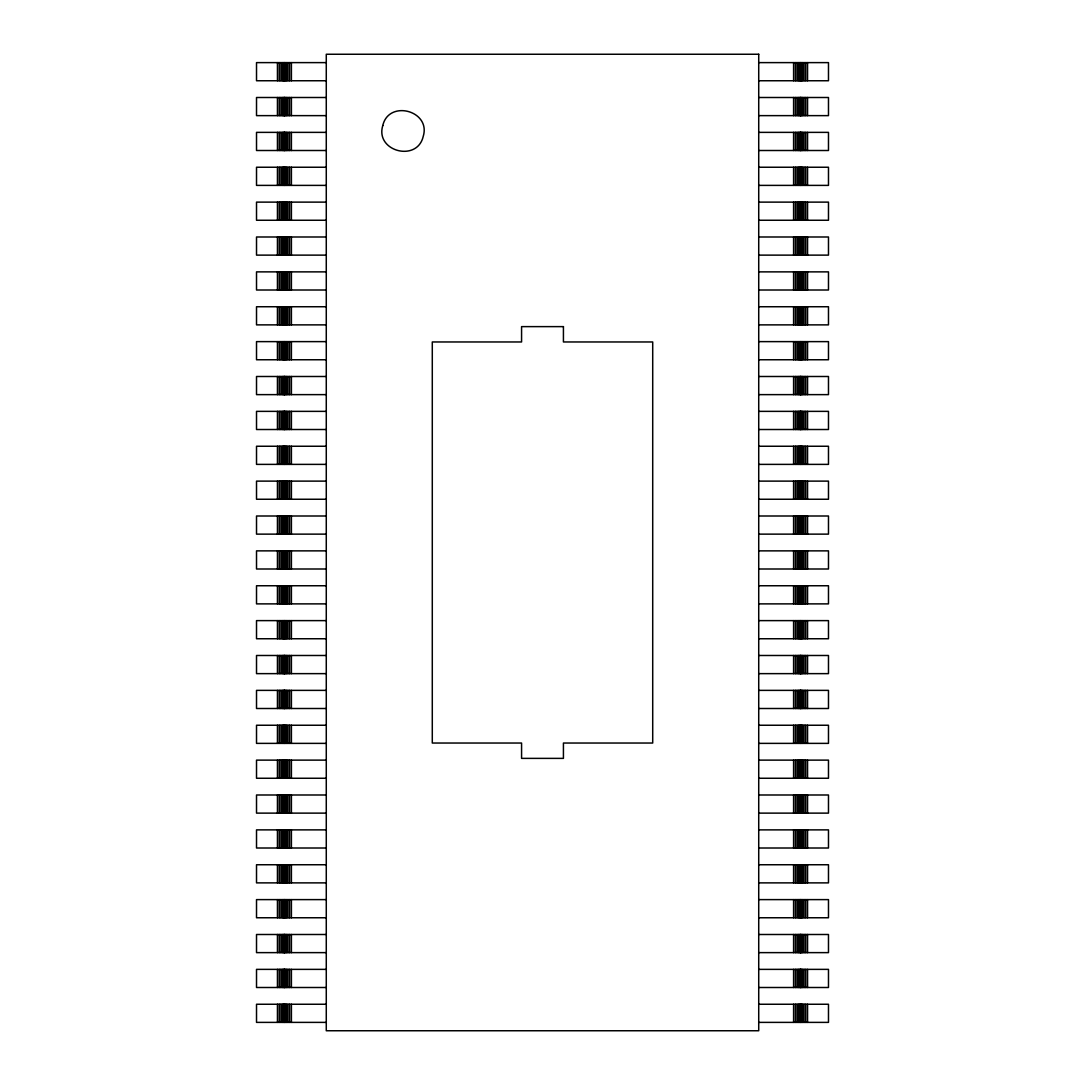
<?xml version="1.0" encoding="UTF-8"?>
<svg xmlns="http://www.w3.org/2000/svg" width="1085" height="1085" viewBox="0 0 1085 1085"><rect width="100%" height="100%" fill="white"/><g stroke="black" fill="none" stroke-linecap="round" stroke-linejoin="round"><path stroke-width="1.5" d="M326.273 62.618L256.521 62.618L256.521 80.751L326.273 80.751M758.727 62.618L828.479 62.618L828.479 80.751L758.727 80.751M326.273 97.501L256.521 97.501L256.521 115.634L326.273 115.634M758.727 97.501L828.479 97.501L828.479 115.634L758.727 115.634M326.273 132.37L256.521 132.37L256.521 150.503L326.273 150.503M758.727 132.37L828.479 132.37L828.479 150.503L758.727 150.503M326.273 167.239L256.521 167.239L256.521 185.386L326.273 185.386M758.727 167.239L828.479 167.239L828.479 185.386L758.727 185.386M326.273 202.122L256.521 202.122L256.521 220.255L326.273 220.255M758.727 202.122L828.479 202.122L828.479 220.255L758.727 220.255M326.273 236.991L256.521 236.991L256.521 255.124L326.273 255.124M758.727 236.991L828.479 236.991L828.479 255.124L758.727 255.124M326.273 271.874L256.521 271.874L256.521 290.007L326.273 290.007M758.727 271.874L828.479 271.874L828.479 290.007L758.727 290.007M326.273 306.743L256.521 306.743L256.521 324.876L326.273 324.876M758.727 306.743L828.479 306.743L828.479 324.876L758.727 324.876M326.273 341.626L256.521 341.626L256.521 359.759L326.273 359.759M758.727 341.626L828.479 341.626L828.479 359.759L758.727 359.759M326.273 376.495L256.521 376.495L256.521 394.628L326.273 394.628M758.727 376.495L828.479 376.495L828.479 394.628L758.727 394.628M326.273 411.364L256.521 411.364L256.521 429.511L326.273 429.511M758.727 411.364L828.479 411.364L828.479 429.511L758.727 429.511M326.273 446.247L256.521 446.247L256.521 464.38L326.273 464.38M758.727 446.247L828.479 446.247L828.479 464.38L758.727 464.38M326.273 481.116L256.521 481.116L256.521 499.249L326.273 499.249M758.727 481.116L828.479 481.116L828.479 499.249L758.727 499.249M326.273 515.999L256.521 515.999L256.521 534.132L326.273 534.132M758.727 515.999L828.479 515.999L828.479 534.132L758.727 534.132M326.273 550.868L256.521 550.868L256.521 569.001L326.273 569.001M758.727 550.868L828.479 550.868L828.479 569.001L758.727 569.001M326.273 585.751L256.521 585.751L256.521 603.884L326.273 603.884M758.727 585.751L828.479 585.751L828.479 603.884L758.727 603.884M326.273 620.62L256.521 620.62L256.521 638.753L326.273 638.753M758.727 620.62L828.479 620.62L828.479 638.753L758.727 638.753M326.273 655.489L256.521 655.489L256.521 673.636L326.273 673.636M758.727 655.489L828.479 655.489L828.479 673.636L758.727 673.636M326.273 690.372L256.521 690.372L256.521 708.505L326.273 708.505M758.727 690.372L828.479 690.372L828.479 708.505L758.727 708.505M326.273 725.241L256.521 725.241L256.521 743.374L326.273 743.374M758.727 725.241L828.479 725.241L828.479 743.374L758.727 743.374M326.273 760.124L256.521 760.124L256.521 778.257L326.273 778.257M758.727 760.124L828.479 760.124L828.479 778.257L758.727 778.257M326.273 794.993L256.521 794.993L256.521 813.126L326.273 813.126M758.727 794.993L828.479 794.993L828.479 813.126L758.727 813.126M326.273 829.876L256.521 829.876L256.521 848.009L326.273 848.009M758.727 829.876L828.479 829.876L828.479 848.009L758.727 848.009M326.273 864.745L256.521 864.745L256.521 882.878L326.273 882.878M758.727 864.745L828.479 864.745L828.479 882.878L758.727 882.878M326.273 899.614L256.521 899.614L256.521 917.761L326.273 917.761M758.727 899.614L828.479 899.614L828.479 917.761L758.727 917.761M326.273 934.497L256.521 934.497L256.521 952.63L326.273 952.63M758.727 934.497L828.479 934.497L828.479 952.63L758.727 952.63M326.273 969.366L256.521 969.366L256.521 987.499L326.273 987.499M758.727 969.366L828.479 969.366L828.479 987.499L758.727 987.499M326.273 1004.249L256.521 1004.249L256.521 1022.382L326.273 1022.382M758.727 1004.249L828.479 1004.249L828.479 1022.382L758.727 1022.382M807.552 62.618L807.552 80.751M807.552 97.501L807.552 115.634M807.552 132.37L807.552 150.503M807.552 167.239L807.552 185.386M807.552 202.122L807.552 220.255M807.552 236.991L807.552 255.124M807.552 271.874L807.552 290.007M807.552 306.743L807.552 324.876M807.552 341.626L807.552 359.759M807.552 376.495L807.552 394.628M807.552 411.364L807.552 429.511M807.552 446.247L807.552 464.38M807.552 481.116L807.552 499.249M807.552 515.999L807.552 534.132M807.552 550.868L807.552 569.001M807.552 585.751L807.552 603.884M807.552 620.62L807.552 638.753M807.552 655.489L807.552 673.636M807.552 690.372L807.552 708.505M807.552 725.241L807.552 743.374M807.552 760.124L807.552 778.257M807.552 794.993L807.552 813.126M807.552 829.876L807.552 848.009M807.552 864.745L807.552 882.878M807.552 899.614L807.552 917.761M807.552 934.497L807.552 952.63M807.552 969.366L807.552 987.499M807.552 1004.249L807.552 1022.382M805.748 62.618L805.748 80.751M805.748 97.501L805.748 115.634M805.748 132.37L805.748 150.503M805.748 167.239L805.748 185.386M805.748 202.122L805.748 220.255M805.748 236.991L805.748 255.124M805.748 271.874L805.748 290.007M805.748 306.743L805.748 324.876M805.748 341.626L805.748 359.759M805.748 376.495L805.748 394.628M805.748 411.364L805.748 429.511M805.748 446.247L805.748 464.38M805.748 481.116L805.748 499.249M805.748 515.999L805.748 534.132M805.748 550.868L805.748 569.001M805.748 585.751L805.748 603.884M805.748 620.62L805.748 638.753M805.748 655.489L805.748 673.636M805.748 690.372L805.748 708.505M805.748 725.241L805.748 743.374M805.748 760.124L805.748 778.257M805.748 794.993L805.748 813.126M805.748 829.876L805.748 848.009M805.748 864.745L805.748 882.878M805.748 899.614L805.748 917.761M805.748 934.497L805.748 952.63M805.748 969.366L805.748 987.499M805.748 1004.249L805.748 1022.382M804.066 62.618L804.066 80.751M804.066 97.501L804.066 115.634M804.066 132.37L804.066 150.503M804.066 167.239L804.066 185.386M804.066 202.122L804.066 220.255M804.066 236.991L804.066 255.124M804.066 271.874L804.066 290.007M804.066 306.743L804.066 324.876M804.066 341.626L804.066 359.759M804.066 376.495L804.066 394.628M804.066 411.364L804.066 429.511M804.066 446.247L804.066 464.38M804.066 481.116L804.066 499.249M804.066 515.999L804.066 534.132M804.066 550.868L804.066 569.001M804.066 585.751L804.066 603.884M804.066 620.62L804.066 638.753M804.066 655.489L804.066 673.636M804.066 690.372L804.066 708.505M804.066 725.241L804.066 743.374M804.066 760.124L804.066 778.257M804.066 794.993L804.066 813.126M804.066 829.876L804.066 848.009M804.066 864.745L804.066 882.878M804.066 899.614L804.066 917.761M804.066 934.497L804.066 952.63M804.066 969.366L804.066 987.499M804.066 1004.249L804.066 1022.382M802.615 62.618L802.615 80.751M802.615 97.501L802.615 115.634M802.615 132.37L802.615 150.503M802.615 167.239L802.615 185.386M802.615 202.122L802.615 220.255M802.615 236.991L802.615 255.124M802.615 271.874L802.615 290.007M802.615 306.743L802.615 324.876M802.615 341.626L802.615 359.759M802.615 376.495L802.615 394.628M802.615 411.364L802.615 429.511M802.615 446.247L802.615 464.38M802.615 481.116L802.615 499.249M802.615 515.999L802.615 534.132M802.615 550.868L802.615 569.001M802.615 585.751L802.615 603.884M802.615 620.62L802.615 638.753M802.615 655.489L802.615 673.636M802.615 690.372L802.615 708.505M802.615 725.241L802.615 743.374M802.615 760.124L802.615 778.257M802.615 794.993L802.615 813.126M802.615 829.876L802.615 848.009M802.615 864.745L802.615 882.878M802.615 899.614L802.615 917.761M802.615 934.497L802.615 952.63M802.615 969.366L802.615 987.499M802.615 1004.249L802.615 1022.382M801.503 62.618L801.503 80.751M801.503 97.501L801.503 115.634M801.503 132.37L801.503 150.503M801.503 167.239L801.503 185.386M801.503 202.122L801.503 220.255M801.503 236.991L801.503 255.124M801.503 271.874L801.503 290.007M801.503 306.743L801.503 324.876M801.503 341.626L801.503 359.759M801.503 376.495L801.503 394.628M801.503 411.364L801.503 429.511M801.503 446.247L801.503 464.38M801.503 481.116L801.503 499.249M801.503 515.999L801.503 534.132M801.503 550.868L801.503 569.001M801.503 585.751L801.503 603.884M801.503 620.62L801.503 638.753M801.503 655.489L801.503 673.636M801.503 690.372L801.503 708.505M801.503 725.241L801.503 743.374M801.503 760.124L801.503 778.257M801.503 794.993L801.503 813.126M801.503 829.876L801.503 848.009M801.503 864.745L801.503 882.878M801.503 899.614L801.503 917.761M801.503 934.497L801.503 952.63M801.503 969.366L801.503 987.499M801.503 1004.249L801.503 1022.382M800.811 62.618L800.811 80.751M800.811 97.501L800.811 115.634M800.811 132.37L800.811 150.503M800.811 167.239L800.811 185.386M800.811 202.122L800.811 220.255M800.811 236.991L800.811 255.124M800.811 271.874L800.811 290.007M800.811 306.743L800.811 324.876M800.811 341.626L800.811 359.759M800.811 376.495L800.811 394.628M800.811 411.364L800.811 429.511M800.811 446.247L800.811 464.38M800.811 481.116L800.811 499.249M800.811 515.999L800.811 534.132M800.811 550.868L800.811 569.001M800.811 585.751L800.811 603.884M800.811 620.62L800.811 638.753M800.811 655.489L800.811 673.636M800.811 690.372L800.811 708.505M800.811 725.241L800.811 743.374M800.811 760.124L800.811 778.257M800.811 794.993L800.811 813.126M800.811 829.876L800.811 848.009M800.811 864.745L800.811 882.878M800.811 899.614L800.811 917.761M800.811 934.497L800.811 952.63M800.811 969.366L800.811 987.499M800.811 1004.249L800.811 1022.382M800.581 62.618L800.581 80.751M800.581 97.501L800.581 115.634M800.581 132.37L800.581 150.503M800.581 167.239L800.581 185.386M800.581 202.122L800.581 220.255M800.581 236.991L800.581 255.124M800.581 271.874L800.581 290.007M800.581 306.743L800.581 324.876M800.581 341.626L800.581 359.759M800.581 376.495L800.581 394.628M800.581 411.364L800.581 429.511M800.581 446.247L800.581 464.38M800.581 481.116L800.581 499.249M800.581 515.999L800.581 534.132M800.581 550.868L800.581 569.001M800.581 585.751L800.581 603.884M800.581 620.62L800.581 638.753M800.581 655.489L800.581 673.636M800.581 690.372L800.581 708.505M800.581 725.241L800.581 743.374M800.581 760.124L800.581 778.257M800.581 794.993L800.581 813.126M800.581 829.876L800.581 848.009M800.581 864.745L800.581 882.878M800.581 899.614L800.581 917.761M800.581 934.497L800.581 952.63M800.581 969.366L800.581 987.499M800.581 1004.249L800.581 1022.382M800.337 62.618L800.337 80.751M800.337 97.501L800.337 115.634M800.337 132.37L800.337 150.503M800.337 167.239L800.337 185.386M800.337 202.122L800.337 220.255M800.337 236.991L800.337 255.124M800.337 271.874L800.337 290.007M800.337 306.743L800.337 324.876M800.337 341.626L800.337 359.759M800.337 376.495L800.337 394.628M800.337 411.364L800.337 429.511M800.337 446.247L800.337 464.38M800.337 481.116L800.337 499.249M800.337 515.999L800.337 534.132M800.337 550.868L800.337 569.001M800.337 585.751L800.337 603.884M800.337 620.62L800.337 638.753M800.337 655.489L800.337 673.636M800.337 690.372L800.337 708.505M800.337 725.241L800.337 743.374M800.337 760.124L800.337 778.257M800.337 794.993L800.337 813.126M800.337 829.876L800.337 848.009M800.337 864.745L800.337 882.878M800.337 899.614L800.337 917.761M800.337 934.497L800.337 952.63M800.337 969.366L800.337 987.499M800.337 1004.249L800.337 1022.382M799.645 62.618L799.645 80.751M799.645 97.501L799.645 115.634M799.645 132.37L799.645 150.503M799.645 167.239L799.645 185.386M799.645 202.122L799.645 220.255M799.645 236.991L799.645 255.124M799.645 271.874L799.645 290.007M799.645 306.743L799.645 324.876M799.645 341.626L799.645 359.759M799.645 376.495L799.645 394.628M799.645 411.364L799.645 429.511M799.645 446.247L799.645 464.38M799.645 481.116L799.645 499.249M799.645 515.999L799.645 534.132M799.645 550.868L799.645 569.001M799.645 585.751L799.645 603.884M799.645 620.62L799.645 638.753M799.645 655.489L799.645 673.636M799.645 690.372L799.645 708.505M799.645 725.241L799.645 743.374M799.645 760.124L799.645 778.257M799.645 794.993L799.645 813.126M799.645 829.876L799.645 848.009M799.645 864.745L799.645 882.878M799.645 899.614L799.645 917.761M799.645 934.497L799.645 952.63M799.645 969.366L799.645 987.499M799.645 1004.249L799.645 1022.382M798.533 62.618L798.533 80.751M798.533 97.501L798.533 115.634M798.533 132.37L798.533 150.503M798.533 167.239L798.533 185.386M798.533 202.122L798.533 220.255M798.533 236.991L798.533 255.124M798.533 271.874L798.533 290.007M798.533 306.743L798.533 324.876M798.533 341.626L798.533 359.759M798.533 376.495L798.533 394.628M798.533 411.364L798.533 429.511M798.533 446.247L798.533 464.38M798.533 481.116L798.533 499.249M798.533 515.999L798.533 534.132M798.533 550.868L798.533 569.001M798.533 585.751L798.533 603.884M798.533 620.62L798.533 638.753M798.533 655.489L798.533 673.636M798.533 690.372L798.533 708.505M798.533 725.241L798.533 743.374M798.533 760.124L798.533 778.257M798.533 794.993L798.533 813.126M798.533 829.876L798.533 848.009M798.533 864.745L798.533 882.878M798.533 899.614L798.533 917.761M798.533 934.497L798.533 952.63M798.533 969.366L798.533 987.499M798.533 1004.249L798.533 1022.382M797.082 62.618L797.082 80.751M797.082 97.501L797.082 115.634M797.082 132.37L797.082 150.503M797.082 167.239L797.082 185.386M797.082 202.122L797.082 220.255M797.082 236.991L797.082 255.124M797.082 271.874L797.082 290.007M797.082 306.743L797.082 324.876M797.082 341.626L797.082 359.759M797.082 376.495L797.082 394.628M797.082 411.364L797.082 429.511M797.082 446.247L797.082 464.38M797.082 481.116L797.082 499.249M797.082 515.999L797.082 534.132M797.082 550.868L797.082 569.001M797.082 585.751L797.082 603.884M797.082 620.62L797.082 638.753M797.082 655.489L797.082 673.636M797.082 690.372L797.082 708.505M797.082 725.241L797.082 743.374M797.082 760.124L797.082 778.257M797.082 794.993L797.082 813.126M797.082 829.876L797.082 848.009M797.082 864.745L797.082 882.878M797.082 899.614L797.082 917.761M797.082 934.497L797.082 952.63M797.082 969.366L797.082 987.499M797.082 1004.249L797.082 1022.382M795.4 62.618L795.4 80.751M795.4 97.501L795.4 115.634M795.4 132.37L795.4 150.503M795.4 167.239L795.4 185.386M795.4 202.122L795.4 220.255M795.4 236.991L795.4 255.124M795.4 271.874L795.4 290.007M795.4 306.743L795.4 324.876M795.4 341.626L795.4 359.759M795.4 376.495L795.4 394.628M795.4 411.364L795.4 429.511M795.4 446.247L795.4 464.38M795.4 481.116L795.4 499.249M795.4 515.999L795.4 534.132M795.4 550.868L795.4 569.001M795.4 585.751L795.4 603.884M795.4 620.62L795.4 638.753M795.4 655.489L795.4 673.636M795.4 690.372L795.4 708.505M795.4 725.241L795.4 743.374M795.4 760.124L795.4 778.257M795.4 794.993L795.4 813.126M795.4 829.876L795.4 848.009M795.4 864.745L795.4 882.878M795.4 899.614L795.4 917.761M795.4 934.497L795.4 952.63M795.4 969.366L795.4 987.499M795.4 1004.249L795.4 1022.382M793.596 62.618L793.596 80.751M793.596 97.501L793.596 115.634M793.596 132.37L793.596 150.503M793.596 167.239L793.596 185.386M793.596 202.122L793.596 220.255M793.596 236.991L793.596 255.124M793.596 271.874L793.596 290.007M793.596 306.743L793.596 324.876M793.596 341.626L793.596 359.759M793.596 376.495L793.596 394.628M793.596 411.364L793.596 429.511M793.596 446.247L793.596 464.38M793.596 481.116L793.596 499.249M793.596 515.999L793.596 534.132M793.596 550.868L793.596 569.001M793.596 585.751L793.596 603.884M793.596 620.62L793.596 638.753M793.596 655.489L793.596 673.636M793.596 690.372L793.596 708.505M793.596 725.241L793.596 743.374M793.596 760.124L793.596 778.257M793.596 794.993L793.596 813.126M793.596 829.876L793.596 848.009M793.596 864.745L793.596 882.878M793.596 899.614L793.596 917.761M793.596 934.497L793.596 952.63M793.596 969.366L793.596 987.499M793.596 1004.249L793.596 1022.382M291.404 62.618L291.404 80.751M291.404 97.501L291.404 115.634M291.404 132.37L291.404 150.503M291.404 167.239L291.404 185.386M291.404 202.122L291.404 220.255M291.404 236.991L291.404 255.124M291.404 271.874L291.404 290.007M291.404 306.743L291.404 324.876M291.404 341.626L291.404 359.759M291.404 376.495L291.404 394.628M291.404 411.364L291.404 429.511M291.404 446.247L291.404 464.38M291.404 481.116L291.404 499.249M291.404 515.999L291.404 534.132M291.404 550.868L291.404 569.001M291.404 585.751L291.404 603.884M291.404 620.62L291.404 638.753M291.404 655.489L291.404 673.636M291.404 690.372L291.404 708.505M291.404 725.241L291.404 743.374M291.404 760.124L291.404 778.257M291.404 794.993L291.404 813.126M291.404 829.876L291.404 848.009M291.404 864.745L291.404 882.878M291.404 899.614L291.404 917.761M291.404 934.497L291.404 952.63M291.404 969.366L291.404 987.499M291.404 1004.249L291.404 1022.382M289.6 62.618L289.6 80.751M289.6 97.501L289.6 115.634M289.6 132.37L289.6 150.503M289.6 167.239L289.6 185.386M289.6 202.122L289.6 220.255M289.6 236.991L289.6 255.124M289.6 271.874L289.6 290.007M289.6 306.743L289.6 324.876M289.6 341.626L289.6 359.759M289.6 376.495L289.6 394.628M289.6 411.364L289.6 429.511M289.6 446.247L289.6 464.38M289.6 481.116L289.6 499.249M289.6 515.999L289.6 534.132M289.6 550.868L289.6 569.001M289.6 585.751L289.6 603.884M289.6 620.62L289.6 638.753M289.6 655.489L289.6 673.636M289.6 690.372L289.6 708.505M289.6 725.241L289.6 743.374M289.6 760.124L289.6 778.257M289.6 794.993L289.6 813.126M289.6 829.876L289.6 848.009M289.6 864.745L289.6 882.878M289.6 899.614L289.6 917.761M289.6 934.497L289.6 952.63M289.6 969.366L289.6 987.499M289.6 1004.249L289.6 1022.382M287.918 62.618L287.918 80.751M287.918 97.501L287.918 115.634M287.918 132.37L287.918 150.503M287.918 167.239L287.918 185.386M287.918 202.122L287.918 220.255M287.918 236.991L287.918 255.124M287.918 271.874L287.918 290.007M287.918 306.743L287.918 324.876M287.918 341.626L287.918 359.759M287.918 376.495L287.918 394.628M287.918 411.364L287.918 429.511M287.918 446.247L287.918 464.38M287.918 481.116L287.918 499.249M287.918 515.999L287.918 534.132M287.918 550.868L287.918 569.001M287.918 585.751L287.918 603.884M287.918 620.62L287.918 638.753M287.918 655.489L287.918 673.636M287.918 690.372L287.918 708.505M287.918 725.241L287.918 743.374M287.918 760.124L287.918 778.257M287.918 794.993L287.918 813.126M287.918 829.876L287.918 848.009M287.918 864.745L287.918 882.878M287.918 899.614L287.918 917.761M287.918 934.497L287.918 952.63M287.918 969.366L287.918 987.499M287.918 1004.249L287.918 1022.382M286.467 62.618L286.467 80.751M286.467 97.501L286.467 115.634M286.467 132.37L286.467 150.503M286.467 167.239L286.467 185.386M286.467 202.122L286.467 220.255M286.467 236.991L286.467 255.124M286.467 271.874L286.467 290.007M286.467 306.743L286.467 324.876M286.467 341.626L286.467 359.759M286.467 376.495L286.467 394.628M286.467 411.364L286.467 429.511M286.467 446.247L286.467 464.38M286.467 481.116L286.467 499.249M286.467 515.999L286.467 534.132M286.467 550.868L286.467 569.001M286.467 585.751L286.467 603.884M286.467 620.62L286.467 638.753M286.467 655.489L286.467 673.636M286.467 690.372L286.467 708.505M286.467 725.241L286.467 743.374M286.467 760.124L286.467 778.257M286.467 794.993L286.467 813.126M286.467 829.876L286.467 848.009M286.467 864.745L286.467 882.878M286.467 899.614L286.467 917.761M286.467 934.497L286.467 952.63M286.467 969.366L286.467 987.499M286.467 1004.249L286.467 1022.382M285.355 62.618L285.355 80.751M285.355 97.501L285.355 115.634M285.355 132.37L285.355 150.503M285.355 167.239L285.355 185.386M285.355 202.122L285.355 220.255M285.355 236.991L285.355 255.124M285.355 271.874L285.355 290.007M285.355 306.743L285.355 324.876M285.355 341.626L285.355 359.759M285.355 376.495L285.355 394.628M285.355 411.364L285.355 429.511M285.355 446.247L285.355 464.38M285.355 481.116L285.355 499.249M285.355 515.999L285.355 534.132M285.355 550.868L285.355 569.001M285.355 585.751L285.355 603.884M285.355 620.62L285.355 638.753M285.355 655.489L285.355 673.636M285.355 690.372L285.355 708.505M285.355 725.241L285.355 743.374M285.355 760.124L285.355 778.257M285.355 794.993L285.355 813.126M285.355 829.876L285.355 848.009M285.355 864.745L285.355 882.878M285.355 899.614L285.355 917.761M285.355 934.497L285.355 952.63M285.355 969.366L285.355 987.499M285.355 1004.249L285.355 1022.382M284.663 62.618L284.663 80.751M284.663 97.501L284.663 115.634M284.663 132.37L284.663 150.503M284.663 167.239L284.663 185.386M284.663 202.122L284.663 220.255M284.663 236.991L284.663 255.124M284.663 271.874L284.663 290.007M284.663 306.743L284.663 324.876M284.663 341.626L284.663 359.759M284.663 376.495L284.663 394.628M284.663 411.364L284.663 429.511M284.663 446.247L284.663 464.38M284.663 481.116L284.663 499.249M284.663 515.999L284.663 534.132M284.663 550.868L284.663 569.001M284.663 585.751L284.663 603.884M284.663 620.62L284.663 638.753M284.663 655.489L284.663 673.636M284.663 690.372L284.663 708.505M284.663 725.241L284.663 743.374M284.663 760.124L284.663 778.257M284.663 794.993L284.663 813.126M284.663 829.876L284.663 848.009M284.663 864.745L284.663 882.878M284.663 899.614L284.663 917.761M284.663 934.497L284.663 952.63M284.663 969.366L284.663 987.499M284.663 1004.249L284.663 1022.382M284.419 62.618L284.419 80.751M284.419 97.501L284.419 115.634M284.419 132.37L284.419 150.503M284.419 167.239L284.419 185.386M284.419 202.122L284.419 220.255M284.419 236.991L284.419 255.124M284.419 271.874L284.419 290.007M284.419 306.743L284.419 324.876M284.419 341.626L284.419 359.759M284.419 376.495L284.419 394.628M284.419 411.364L284.419 429.511M284.419 446.247L284.419 464.38M284.419 481.116L284.419 499.249M284.419 515.999L284.419 534.132M284.419 550.868L284.419 569.001M284.419 585.751L284.419 603.884M284.419 620.62L284.419 638.753M284.419 655.489L284.419 673.636M284.419 690.372L284.419 708.505M284.419 725.241L284.419 743.374M284.419 760.124L284.419 778.257M284.419 794.993L284.419 813.126M284.419 829.876L284.419 848.009M284.419 864.745L284.419 882.878M284.419 899.614L284.419 917.761M284.419 934.497L284.419 952.63M284.419 969.366L284.419 987.499M284.419 1004.249L284.419 1022.382M284.189 62.618L284.189 80.751M284.189 97.501L284.189 115.634M284.189 132.37L284.189 150.503M284.189 167.239L284.189 185.386M284.189 202.122L284.189 220.255M284.189 236.991L284.189 255.124M284.189 271.874L284.189 290.007M284.189 306.743L284.189 324.876M284.189 341.626L284.189 359.759M284.189 376.495L284.189 394.628M284.189 411.364L284.189 429.511M284.189 446.247L284.189 464.38M284.189 481.116L284.189 499.249M284.189 515.999L284.189 534.132M284.189 550.868L284.189 569.001M284.189 585.751L284.189 603.884M284.189 620.62L284.189 638.753M284.189 655.489L284.189 673.636M284.189 690.372L284.189 708.505M284.189 725.241L284.189 743.374M284.189 760.124L284.189 778.257M284.189 794.993L284.189 813.126M284.189 829.876L284.189 848.009M284.189 864.745L284.189 882.878M284.189 899.614L284.189 917.761M284.189 934.497L284.189 952.63M284.189 969.366L284.189 987.499M284.189 1004.249L284.189 1022.382M283.497 62.618L283.497 80.751M283.497 97.501L283.497 115.634M283.497 132.37L283.497 150.503M283.497 167.239L283.497 185.386M283.497 202.122L283.497 220.255M283.497 236.991L283.497 255.124M283.497 271.874L283.497 290.007M283.497 306.743L283.497 324.876M283.497 341.626L283.497 359.759M283.497 376.495L283.497 394.628M283.497 411.364L283.497 429.511M283.497 446.247L283.497 464.38M283.497 481.116L283.497 499.249M283.497 515.999L283.497 534.132M283.497 550.868L283.497 569.001M283.497 585.751L283.497 603.884M283.497 620.62L283.497 638.753M283.497 655.489L283.497 673.636M283.497 690.372L283.497 708.505M283.497 725.241L283.497 743.374M283.497 760.124L283.497 778.257M283.497 794.993L283.497 813.126M283.497 829.876L283.497 848.009M283.497 864.745L283.497 882.878M283.497 899.614L283.497 917.761M283.497 934.497L283.497 952.63M283.497 969.366L283.497 987.499M283.497 1004.249L283.497 1022.382M282.385 62.618L282.385 80.751M282.385 97.501L282.385 115.634M282.385 132.37L282.385 150.503M282.385 167.239L282.385 185.386M282.385 202.122L282.385 220.255M282.385 236.991L282.385 255.124M282.385 271.874L282.385 290.007M282.385 306.743L282.385 324.876M282.385 341.626L282.385 359.759M282.385 376.495L282.385 394.628M282.385 411.364L282.385 429.511M282.385 446.247L282.385 464.38M282.385 481.116L282.385 499.249M282.385 515.999L282.385 534.132M282.385 550.868L282.385 569.001M282.385 585.751L282.385 603.884M282.385 620.62L282.385 638.753M282.385 655.489L282.385 673.636M282.385 690.372L282.385 708.505M282.385 725.241L282.385 743.374M282.385 760.124L282.385 778.257M282.385 794.993L282.385 813.126M282.385 829.876L282.385 848.009M282.385 864.745L282.385 882.878M282.385 899.614L282.385 917.761M282.385 934.497L282.385 952.63M282.385 969.366L282.385 987.499M282.385 1004.249L282.385 1022.382M280.934 62.618L280.934 80.751M280.934 97.501L280.934 115.634M280.934 132.37L280.934 150.503M280.934 167.239L280.934 185.386M280.934 202.122L280.934 220.255M280.934 236.991L280.934 255.124M280.934 271.874L280.934 290.007M280.934 306.743L280.934 324.876M280.934 341.626L280.934 359.759M280.934 376.495L280.934 394.628M280.934 411.364L280.934 429.511M280.934 446.247L280.934 464.38M280.934 481.116L280.934 499.249M280.934 515.999L280.934 534.132M280.934 550.868L280.934 569.001M280.934 585.751L280.934 603.884M280.934 620.62L280.934 638.753M280.934 655.489L280.934 673.636M280.934 690.372L280.934 708.505M280.934 725.241L280.934 743.374M280.934 760.124L280.934 778.257M280.934 794.993L280.934 813.126M280.934 829.876L280.934 848.009M280.934 864.745L280.934 882.878M280.934 899.614L280.934 917.761M280.934 934.497L280.934 952.63M280.934 969.366L280.934 987.499M280.934 1004.249L280.934 1022.382M279.252 62.618L279.252 80.751M279.252 97.501L279.252 115.634M279.252 132.37L279.252 150.503M279.252 167.239L279.252 185.386M279.252 202.122L279.252 220.255M279.252 236.991L279.252 255.124M279.252 271.874L279.252 290.007M279.252 306.743L279.252 324.876M279.252 341.626L279.252 359.759M279.252 376.495L279.252 394.628M279.252 411.364L279.252 429.511M279.252 446.247L279.252 464.38M279.252 481.116L279.252 499.249M279.252 515.999L279.252 534.132M279.252 550.868L279.252 569.001M279.252 585.751L279.252 603.884M279.252 620.62L279.252 638.753M279.252 655.489L279.252 673.636M279.252 690.372L279.252 708.505M279.252 725.241L279.252 743.374M279.252 760.124L279.252 778.257M279.252 794.993L279.252 813.126M279.252 829.876L279.252 848.009M279.252 864.745L279.252 882.878M279.252 899.614L279.252 917.761M279.252 934.497L279.252 952.63M279.252 969.366L279.252 987.499M279.252 1004.249L279.252 1022.382M277.448 62.618L277.448 80.751M277.448 97.501L277.448 115.634M277.448 132.37L277.448 150.503M277.448 167.239L277.448 185.386M277.448 202.122L277.448 220.255M277.448 236.991L277.448 255.124M277.448 271.874L277.448 290.007M277.448 306.743L277.448 324.876M277.448 341.626L277.448 359.759M277.448 376.495L277.448 394.628M277.448 411.364L277.448 429.511M277.448 446.247L277.448 464.38M277.448 481.116L277.448 499.249M277.448 515.999L277.448 534.132M277.448 550.868L277.448 569.001M277.448 585.751L277.448 603.884M277.448 620.62L277.448 638.753M277.448 655.489L277.448 673.636M277.448 690.372L277.448 708.505M277.448 725.241L277.448 743.374M277.448 760.124L277.448 778.257M277.448 794.993L277.448 813.126M277.448 829.876L277.448 848.009M277.448 864.745L277.448 882.878M277.448 899.614L277.448 917.761M277.448 934.497L277.448 952.63M277.448 969.366L277.448 987.499M277.448 1004.249L277.448 1022.382M382.788 125.562C374.854 151.263 417.237 162.614 423.218 136.385C431.152 110.697 388.755 99.332 382.788 125.562M758.727 54.25L326.273 54.25L326.273 1030.75L758.727 1030.75L758.727 54.25M563.427 326.626L521.573 326.626L521.573 341.965L432.291 341.965L432.291 743.035L521.573 743.035L521.573 758.374L563.427 758.374L563.427 743.035L652.709 743.035L652.709 341.965L563.427 341.965L563.427 326.626"/></g></svg>
